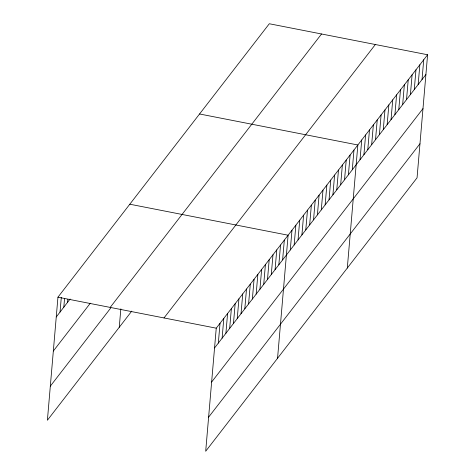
<?xml version="1.0" encoding="UTF-8"?>
<svg xmlns="http://www.w3.org/2000/svg" width="475" height="475" viewBox="0 0 475 475"><rect width="100%" height="100%" fill="white"/><g stroke="black" fill="none" stroke-linecap="round" stroke-linejoin="round"><path stroke-width="0.71" d="M427.601 54.756L216.244 328.178L205.693 451.25L417.05 177.822L427.601 54.756L269.307 23.75L57.95 297.178L47.399 420.244L131.747 311.131M60.04 312.069L61.293 297.415M63.816 307.177L64.57 298.383M67.598 302.284L67.854 299.351M119.261 327.281L120.846 308.821M218.334 343.069L220.026 323.285M222.116 338.176L223.808 318.392M225.898 333.284L227.59 313.5M229.68 328.391L231.373 308.608M233.463 323.499L235.155 303.715M237.245 318.606L238.937 298.822M241.027 313.714L242.719 293.93M244.809 308.821L246.501 289.038M248.591 303.929L250.283 284.145M252.373 299.036L254.066 279.252M256.156 294.144L257.848 274.36M259.938 289.251L261.63 269.467M263.72 284.359L265.412 264.575M267.502 279.466L269.194 259.677M271.284 274.568L272.977 254.784M275.067 269.675L276.759 249.892M278.843 264.783L280.541 244.999M282.625 259.89L284.323 240.107M277.554 358.287L288.105 235.214L129.812 204.214M290.284 249.987L291.983 230.203M294.162 244.975L295.854 225.192M298.033 239.958L299.731 220.174M301.91 234.947L303.608 215.163M305.781 229.936L307.479 210.152M309.658 224.924L311.357 205.141M313.536 219.907L315.228 200.123M317.407 214.896L319.105 195.112M321.284 209.885L322.982 190.101M325.155 204.873L326.853 185.084M329.032 199.856L330.731 180.072M332.91 194.845L334.602 175.061M336.781 189.834L338.479 170.05M340.658 184.817L342.356 165.033M344.535 179.805L346.228 160.022M348.407 174.794L350.105 155.01M352.284 169.783L353.976 149.999M347.302 268.054L357.853 144.982L199.559 113.982M360.032 159.754L361.73 139.971M363.909 154.743L365.602 134.959M367.781 149.732L369.479 129.948M371.658 144.715L373.35 124.931M375.529 139.703L377.227 119.92M379.406 134.692L381.104 114.908M383.283 129.681L384.976 109.891M387.155 124.664L388.853 104.88M391.032 119.653L392.724 99.869M394.903 114.641L396.601 94.857M398.78 109.63L400.478 89.84M402.657 104.613L404.35 84.829M406.529 99.602L408.227 79.818M410.406 94.59L412.098 74.807M414.277 89.573L415.975 69.789M418.154 84.562L419.853 64.778M422.032 79.551L423.724 59.767M56.258 316.962L70.122 299.018M53.331 351.043L90.315 303.204M110.188 307.408L321.539 33.98M50.32 386.163L110.835 307.877M164.006 317.947L375.363 44.519M214.552 347.967L425.903 74.539M211.63 382.048L422.982 108.621M208.614 417.163L419.971 143.741M57.95 297.178L216.244 328.178"/></g></svg>
